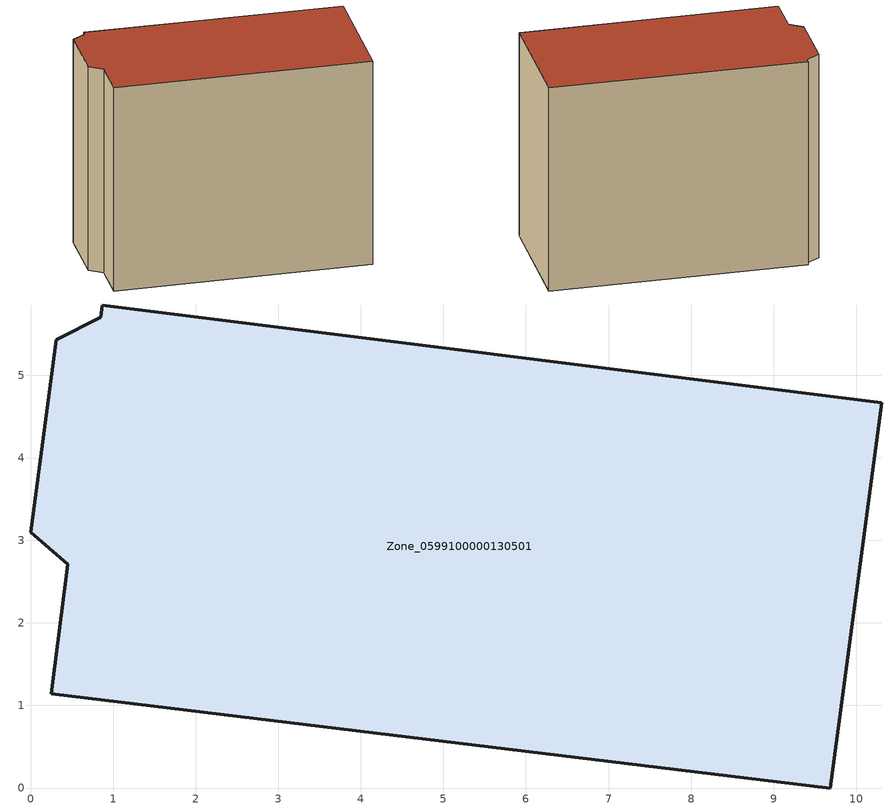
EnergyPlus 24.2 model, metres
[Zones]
Zone_0599100000130501
 floor ground (C_G): 0.85,5.7 0.87,5.85 10.31,4.67 9.69,0 0.25,1.14 0.45,2.71 0,3.1 0.31,5.43 z2.74
 wall outside (C_F): 0,3.1 0.45,2.71 0.25,1.14 9.69,0 10.31,4.67 0.87,5.85 0.85,5.7 0.31,5.43 0,3.1 z2.74:10.76
 roof outside (C_R): 0.45,2.71 0.25,1.14 9.69,0 10.31,4.67 0.87,5.85 0.85,5.7 0.31,5.43 0,3.1 z10.76
[BUILDING]
Pand.0599100000130501: North Axis=0; Terrain=City; Loads Convergence Tolerance Value=0.04; Temperature Convergence Tolerance Value=0.4; Solar Distribution=FullExterior; Maximum Number of Warmup Days=25; Minimum Number of Warmup Days=1
[Site:Location]
Rotterdam.The.Hague.AP_ZH_NLD Design_Conditions: Latitude=51.96; Longitude=4.45; Time Zone=1; Elevation=-4.5
[SITE:GROUNDTEMPERATURE:BUILDINGSURFACE]
18, 18, 18, 18, 18, 18, 18, 18, 18, 18, 18, 18
[MATERIAL] Thermal Absorptance=0.9; Solar Absorptance=0.7; Visible Absorptance=0.7
Name | Roughness | Thickness | Conductivity | Density | Specific Heat
G.TI.1946 | MediumSmooth | 0.15 | 1 | 540 | 1210
F.TI.1946 | Rough | 0.3 | 0.857143 | 1920 | 840
R.TI.1946 | MediumRough | 0.2 | 0.1 | 1500 | 1000
[CONSTRUCTION]
C_G: G.TI.1946
C_F: F.TI.1946
C_R: R.TI.1946
[ZONE]
Zone_0599100000130501: Type=1; Multiplier=1; Ceiling Height=Autocalculate; Volume=Autocalculate; Floor Area=autocalculate; Part of Total Floor Area=Yes
[ZONEINFILTRATION:DESIGNFLOWRATE]
Infil_Zone_0599100000130501: Zone or ZoneList or Space or SpaceList=Zone_0599100000130501; Schedule=AlwaysOn; Design Flow Rate Calculation Method=Flow/Area; Flow Rate per Floor Area=0.003; Constant Term Coefficient=1; Temperature Term Coefficient=0; Velocity Term Coefficient=0; Velocity Squared Term Coefficient=0
[HVACTEMPLATE:ZONE:IDEALLOADSAIRSYSTEM]
Zone_0599100000130501: Maximum Heating Supply Air Temperature=50; Minimum Cooling Supply Air Temperature=13; Maximum Heating Supply Air Humidity Ratio=0.0156; Minimum Cooling Supply Air Humidity Ratio=0.0077; Heating Limit=NoLimit; Cooling Limit=NoLimit; Dehumidification Control Type=ConstantSensibleHeatRatio; Cooling Sensible Heat Ratio=0.7; Dehumidification Setpoint=60; Humidification Control Type=None; Humidification Setpoint=30; Outdoor Air Method=None; Outdoor Air Flow Rate per Person=0.00944; Outdoor Air Flow Rate per Zone Floor Area=0; Outdoor Air Flow Rate per Zone=0; Demand Controlled Ventilation Type=None; Outdoor Air Economizer Type=NoEconomizer; Heat Recovery Type=None; Sensible Heat Recovery Effectiveness=0.7; Latent Heat Recovery Effectiveness=0.65
[ZONECONTROL:THERMOSTAT]
ThermostatControl_Zone_0599100000130501: Zone or ZoneList=Zone_0599100000130501; Control Type Schedule=DualSetpointControlType; Control 1=Thermostat_Zone_0599100000130501; Temperature Difference Between Cutout And Setpoint=0
[THERMOSTATSETPOINT:DUALSETPOINT]
Thermostat_Zone_0599100000130501: Heating Setpoint Temperature Schedule=HeatingSetpoint_Zone_0599100000130501; Cooling Setpoint Temperature Schedule=CoolingSetpoint_Zone_0599100000130501
[SCHEDULE:COMPACT]
HeatingSetpoint_Zone_0599100000130501: Through: 12/31, For: AllDays, Until: 24:00, 21
CoolingSetpoint_Zone_0599100000130501: Through: 12/31, For: AllDays, Until: 24:00, 24
DualSetpointControlType: Through: 12/31, For: AllDays, Until: 24:00, 4
AlwaysOn: Through: 12/31, For: AllDays, Until: 24:00, 1
